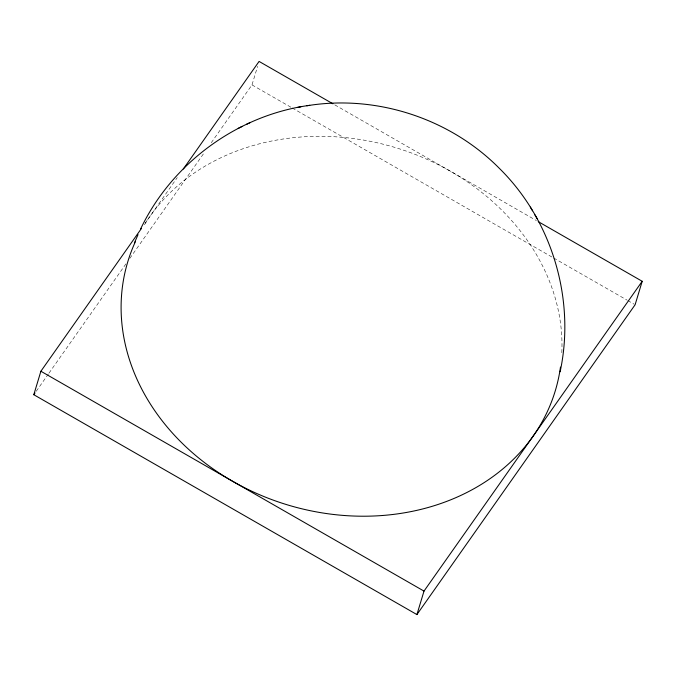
<?xml version="1.0" encoding="UTF-8"?>
<svg xmlns="http://www.w3.org/2000/svg" width="676" height="676" viewBox="0 0 676 676"><rect width="100%" height="100%" fill="white"/><g stroke="black" fill="none" stroke-linecap="round" stroke-linejoin="round"><path stroke-width="0.51" stroke-dasharray="3.38 2.54" d="M211.275 142.72L251.996 84.897L257.607 66.316M145.137 223.224L177.256 177.611M36.234 391.26L48.385 374.005M48.993 373.135L126.184 263.539M129.834 258.359L204.591 152.21M334.797 104.873L536.389 220.562M251.996 84.897L291.314 107.459M292.226 107.983L552.824 257.531M553.737 258.055L626.889 300.034M627.801 300.558L634.198 304.234M144.427 224.762A223.274 186.618 16.8 0 1 397.91 148.357A223.274 186.618 16.8 0 1 561.68 355.094"/><path stroke-width="1.01" d="M560.134 371.758C575.639 299.409 552.106 220.3 499.361 168.358C449.971 118.427 376.135 94.302 306.82 105.786M538.214 221.61L642.2 281.284L635.11 304.758L416.915 614.577L33.8 394.716L40.89 371.242L141.495 228.387M416.915 614.577L424.004 591.103L642.2 281.284M134.372 243.005L138.039 234.597M140.515 229.164C171.848 163.229 237.377 115.165 309.743 105.312M183.323 169L259.085 61.423L332.972 103.825M33.8 394.716L35.017 392.984M246.537 124.325L250.466 122.441M238.214 128.356L242.321 126.387M297.685 107.366L300.854 106.842M40.89 371.242L424.004 591.103M530.314 207.067L532.536 210.811M534.902 214.867L537.234 218.787M560.48 367.06A223.274 186.618 16.8 0 1 289.167 505.386A223.274 186.618 16.8 0 1 135.445 241.56"/></g></svg>
